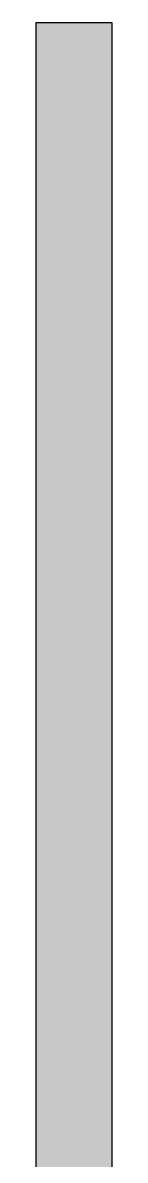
# Model space of a CAD drawing. Header units: millimetres. Extents: x 155927 to 317870, y -36033 to 97293.
# Drawn here: x 224734 to 224851, y 25165 to 26908 of the extents above; entities that cross this region are included whole.
import ezdxf

# ---------------------------------------------------------------- set-up
doc = ezdxf.new("R2010")
doc.units = ezdxf.units.MM
doc.header["$MEASUREMENT"] = 0
doc.layers.add('A-WALL-PATT', color=7, linetype='CONTINUOUS', lineweight=9)
doc.layers.add('I-WALL', color=7, linetype='CONTINUOUS', lineweight=9)

msp = doc.modelspace()

# ---------------------------------------------------------------- hatches: boundary and pattern name
at = {"layer": 'A-WALL-PATT'}
for points in [[(224748.8, 24379.6), (224748.8, 26907.6), (224733.8, 26907.6), (224733.8, 24379.6)], [(224850.8, 24379.6), (224850.8, 26907.6), (224748.8, 26907.6), (224748.8, 24379.6)]]:
    msp.add_hatch(color=256, dxfattribs=at).paths.add_polyline_path(points, flags=0)

# ---------------------------------------------------------------- linework, layer by layer
at = {"layer": 'I-WALL', "lineweight": 30}
for p, q in [((224733.8, 26907.6), (224733.8, 24379.6)), ((224748.8, 26907.6), (224733.8, 26907.6)), ((224850.8, 26907.6), (224748.8, 26907.6)), ((224850.8, 24379.6), (224850.8, 26907.6))]:
    msp.add_line(p, q, dxfattribs=at)

doc.saveas('drawing.dxf')
